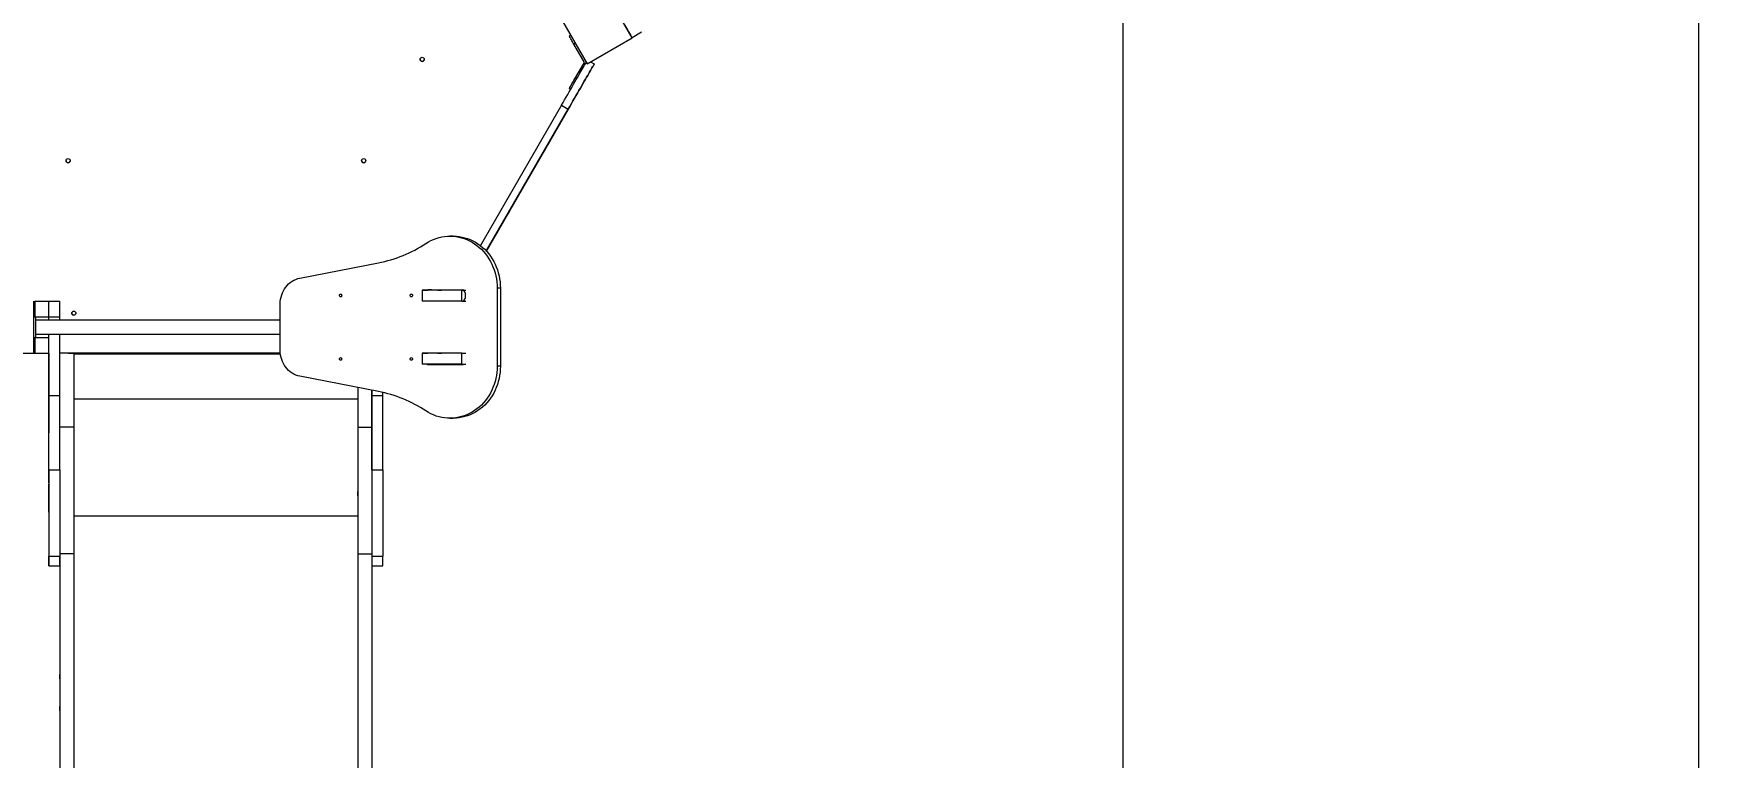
# Model space of a CAD drawing. Header units: millimetres. Extents: x -5713 to 5719, y -6024 to 5481.
# Drawn here: x 621 to 3872, y -1037 to 353 of the extents above; entities that cross this region are included whole.
import ezdxf

# ---------------------------------------------------------------- set-up
doc = ezdxf.new("R2010")
doc.units = ezdxf.units.MM
for name, color, linetype in [('DIKOM_ОБЪЕКТ', 7, 'Continuous'), ('DIKOM_РАЗМЕР_ЗОНА', 7, 'Continuous'), ('DIKOM_РАЗМЕР_ОБЪЕКТА', 7, 'Continuous')]:
    doc.layers.add(name, color=color, linetype=linetype)
doc.styles.add('style1', font='arial.ttf', dxfattribs={"width": 0.8})
doc.dimstyles.new('1-50', dxfattribs={"dimtxt": 300, "dimasz": 200, "dimexe": 100, "dimexo": 0, "dimgap": 100, "dimtad": 1, "dimdec": 0, "dimtxsty": 'style1', "dimcen": 0, "dimclrd": 7, "dimclre": 7, "dimadec": 1, "dimazin": 2, "dimtfac": 1, "dimtdec": 0, "dimtmove": 1, "dimatfit": 3, "dimfxl": 0, "dimlwd": 25, "dimlwe": 18, "dimarcsym": 0})

# ---------------------------------------------------------------- blocks, each defined once
blk = doc.blocks.new('*D16')
at = {"layer": 'Defpoints', "color": 0, "transparency": 16777216}
for p in [(2713.8, 2377.7), (-3598, -60.3), (-3598, -5183.9)]:
    blk.add_point(p, dxfattribs=at)
at = {"layer": 'DIKOM_РАЗМЕР_ОБЪЕКТА', "color": 7, "lineweight": 18, "transparency": 16777216}
for p, q in [((2713.8, 2377.7), (2713.8, -5283.9)), ((-3598, -60.3), (-3598, -5283.9))]:
    blk.add_line(p, q, dxfattribs=at)
at = {"layer": 'DIKOM_РАЗМЕР_ОБЪЕКТА', "color": 7, "lineweight": 25, "transparency": 16777216}
blk.add_line((2513.8, -5183.9), (-3398, -5183.9), dxfattribs=at)
at = {"layer": 'DIKOM_РАЗМЕР_ОБЪЕКТА', "color": 7, "transparency": 16777216}
for points in [[(-3398, -5150.5), (-3398, -5217.2), (-3598, -5183.9)], [(2513.8, -5150.5), (2513.8, -5217.2), (2713.8, -5183.9)]]:
    blk.add_solid(points, dxfattribs=at)
at = {"layer": 'DIKOM_РАЗМЕР_ОБЪЕКТА', "color": 0, "transparency": 16777216, "insert": (-444.9, -4930.6), "char_height": 300, "attachment_point": 5, "style": 'style1'}
blk.add_mtext('6300', dxfattribs=at)
blk = doc.blocks.new('*D15')
at = {"layer": 'Defpoints', "color": 0, "transparency": 16777216}
for p in [(-612.3, 3980.9), (4699.9, 3980.9), (684.2, -2271.4)]:
    blk.add_point(p, dxfattribs=at)
at = {"layer": 'DIKOM_РАЗМЕР_ОБЪЕКТА', "color": 7, "lineweight": 18, "transparency": 16777216}
for p, q in [((-612.3, 3980.9), (4799.9, 3980.9)), ((684.2, -2271.4), (4799.9, -2271.4))]:
    blk.add_line(p, q, dxfattribs=at)
at = {"layer": 'DIKOM_РАЗМЕР_ОБЪЕКТА', "color": 7, "lineweight": 25, "transparency": 16777216}
blk.add_line((4699.9, -2071.4), (4699.9, 3780.9), dxfattribs=at)
at = {"layer": 'DIKOM_РАЗМЕР_ОБЪЕКТА', "color": 7, "transparency": 16777216}
for points in [[(4666.5, 3780.9), (4733.2, 3780.9), (4699.9, 3980.9)], [(4666.5, -2071.4), (4733.2, -2071.4), (4699.9, -2271.4)]]:
    blk.add_solid(points, dxfattribs=at)
at = {"layer": 'DIKOM_РАЗМЕР_ОБЪЕКТА', "color": 0, "transparency": 16777216, "insert": (4446.7, 2209.9), "char_height": 300, "attachment_point": 5, "rotation": 90, "style": 'style1'}
blk.add_mtext('6250', dxfattribs=at)
blk = doc.blocks.new('*D14')
at = {"layer": 'Defpoints', "color": 0, "transparency": 16777216}
for p in [(3820.9, 1133.9), (-5713, -129.1), (3820.9, -5924.4)]:
    blk.add_point(p, dxfattribs=at)
at = {"layer": 'DIKOM_РАЗМЕР_ЗОНА', "color": 7, "lineweight": 18, "transparency": 16777216}
for p, q in [((3820.9, 1133.9), (3820.9, -6024.4)), ((-5713, -129.1), (-5713, -6024.4))]:
    blk.add_line(p, q, dxfattribs=at)
at = {"layer": 'DIKOM_РАЗМЕР_ЗОНА', "color": 7, "lineweight": 25, "transparency": 16777216}
blk.add_line((-5513, -5924.4), (3620.9, -5924.4), dxfattribs=at)
at = {"layer": 'DIKOM_РАЗМЕР_ЗОНА', "color": 7, "transparency": 16777216}
for points in [[(-5513, -5891.1), (-5513, -5957.7), (-5713, -5924.4)], [(3620.9, -5891.1), (3620.9, -5957.7), (3820.9, -5924.4)]]:
    blk.add_solid(points, dxfattribs=at)
at = {"layer": 'DIKOM_РАЗМЕР_ЗОНА', "color": 0, "transparency": 16777216, "insert": (-409.5, -5671.2), "char_height": 300, "attachment_point": 5, "style": 'style1'}
blk.add_mtext('9600', dxfattribs=at)
blk = doc.blocks.new('*D13')
at = {"layer": 'Defpoints', "color": 0, "transparency": 16777216}
for p in [(-612.2, 5480.9), (971.7, -4271.4), (5619.4, -4271.4)]:
    blk.add_point(p, dxfattribs=at)
at = {"layer": 'DIKOM_РАЗМЕР_ЗОНА', "color": 7, "lineweight": 18, "transparency": 16777216}
for p, q in [((-612.2, 5480.9), (5719.4, 5480.9)), ((971.7, -4271.4), (5719.4, -4271.4))]:
    blk.add_line(p, q, dxfattribs=at)
at = {"layer": 'DIKOM_РАЗМЕР_ЗОНА', "color": 7, "lineweight": 25, "transparency": 16777216}
blk.add_line((5619.4, 5280.9), (5619.4, -4071.4), dxfattribs=at)
at = {"layer": 'DIKOM_РАЗМЕР_ЗОНА', "color": 7, "transparency": 16777216}
for points in [[(5586, 5280.9), (5652.7, 5280.9), (5619.4, 5480.9)], [(5586, -4071.4), (5652.7, -4071.4), (5619.4, -4271.4)]]:
    blk.add_solid(points, dxfattribs=at)
at = {"layer": 'DIKOM_РАЗМЕР_ЗОНА', "color": 0, "transparency": 16777216, "insert": (5366.2, 2209.9), "char_height": 300, "attachment_point": 5, "rotation": 90, "style": 'style1'}
blk.add_mtext('9750', dxfattribs=at)

msp = doc.modelspace()

# ---------------------------------------------------------------- linework, layer by layer
at = {"layer": 'DIKOM_ОБЪЕКТ', "color": 7, "linetype": 'Continuous', "lineweight": 15}
for p, q in [((1770.8, 345.3), (1720.8, 431.9)), ((1634.2, 381.9), (1684.2, 295.3)), ((1649.9, 348.5), (1652.5, 350)), ((1649.9, 348.5), (1652.5, 350)), ((1661.5, 334.4), (1658.9, 332.9)), ((1679.1, 298), (1658.9, 332.9)), ((1684.2, 295.3), (1770.8, 345.3)), ((1788.9, 355.8), (1770.8, 345.3)), ((1770.8, 345.3), (1770.8, 345.3)), ((1658.9, 263.2), (1679.1, 298)), ((1690.8, 299.1), (1698, 294.9)), ((1690.8, 299.1), (1698, 294.9)), ((1698, 294.9), (1698, 294.9)), ((1658.9, 263.2), (1661.5, 261.7)), ((1652.5, 246.1), (1649.9, 247.6)), ((1635, 215.8), (1479.2, -54.2)), ((1490.5, -64.6), (1648, 208.3)), ((1648, 208.3), (1490.5, -64.6)), ((1635, 215.8), (1648, 208.3)), ((1638, 190.9), (1638, 190.9)), ((1588, 104.3), (1588, 104.3)), ((1588, 104.3), (1588, 104.3)), ((1538, 17.7), (1538, 17.7)), ((1427.1, -36), (1420.7, -36)), ((1131.9, -116.7), (1283.1, -87.3)), ((620.8, -261), (620.8, -161)), ((622.7, -161), (622.8, -161)), ((622.8, -161), (649.8, -161)), ((622.7, -161), (649.8, -161)), ((649.8, -161), (649.8, -161)), ((649.8, -161), (670.8, -161)), ((649.8, -161), (670.8, -161)), ((670.8, -161), (670.8, -161)), ((1367.4, -140), (1367.4, -161)), ((1371.2, -140), (1378.4, -140)), ((1379, -139), (1444.3, -139)), ((1385.4, -139), (1379, -139)), ((1428.1, -140), (1382.4, -140)), ((1428.1, -140), (1428.1, -139)), ((1429.6, -140.1), (1430.2, -139)), ((1443.7, -140), (1450.9, -140)), ((1443.7, -161), (1443.7, -140)), ((1443.7, -161), (1450.9, -161)), ((1449.7, -145), (1449.7, -155)), ((1511.3, -136), (1511.3, -286)), ((1517.7, -136), (1511.3, -136)), ((1517.7, -136), (1517.7, -286)), ((620.8, -191), (624.8, -191)), ((620.8, -191), (624.8, -191)), ((622.7, -191), (622.7, -191)), ((624.8, -191), (624.8, -191)), ((624.8, -191), (649.8, -191)), ((649.8, -197.5), (649.8, -191)), ((649.8, -197.5), (649.8, -191)), ((649.8, -191), (670.8, -191)), ((670.8, -197.5), (670.8, -191)), ((1094.4, -256), (1094.4, -166)), ((1094.4, -197.5), (624.8, -197.5)), ((624.8, -224.5), (1094.4, -224.5)), ((649.8, -231), (649.8, -224.5)), ((649.8, -342.1), (649.8, -224.5)), ((670.8, -342.1), (670.8, -224.5)), ((620.8, -231), (624.8, -231)), ((622.7, -231), (622.7, -231)), ((624.8, -231), (649.8, -231)), ((520.8, -261), (620.8, -261)), ((622.7, -261), (620.8, -261)), ((620.8, -261), (622.7, -261)), ((622.8, -261), (622.7, -261)), ((622.8, -261), (649.8, -261)), ((622.7, -261), (649.8, -261)), ((649.7, -261), (649.7, -413.7)), ((649.8, -261), (649.8, -261)), ((688.2, -261), (670.8, -261)), ((1094.7, -261), (670.8, -261)), ((697.8, -261), (670.8, -261)), ((687.7, -261), (688.2, -261)), ((687.7, -261), (687.7, -261)), ((687.7, -261), (697.7, -261)), ((688.2, -261), (688.2, -261)), ((688.2, -261), (688.2, -261)), ((697.7, -261), (697.8, -261)), ((1094.8, -262.5), (697.8, -262.5)), ((1367.4, -261), (1367.4, -282)), ((1371.2, -261), (1378.4, -261)), ((1385.4, -261), (1379, -261)), ((1444.3, -283), (1379, -283)), ((1385.4, -283), (1379, -283)), ((1444.3, -283), (1385.4, -283)), ((1428.1, -283), (1428.1, -282)), ((1443.7, -261), (1450.9, -261)), ((1443.7, -282), (1443.7, -261)), ((1443.7, -282), (1450.9, -282)), ((1517.7, -286), (1511.3, -286)), ((1283.1, -334.6), (1131.9, -305.2)), ((649.8, -342.1), (670.8, -342.1)), ((1243.7, -349), (697.8, -349)), ((1243.7, -327), (1243.7, -349)), ((1270.8, -342.1), (1270.8, -332.2)), ((1270.8, -342.1), (1291.8, -342.1)), ((1291.8, -342.1), (1291.8, -336.5)), ((649.8, -413.7), (649.8, -359.5)), ((649.8, -359.5), (649.8, -412.3)), ((649.8, -359.5), (649.8, -359.5)), ((1420.7, -386), (1427.1, -386)), ((649.8, -413.7), (649.8, -413.7)), ((697.8, -402.8), (670.8, -402.8)), ((1243.8, -402.8), (1270.8, -402.8)), ((649.8, -484.9), (670.8, -484.9)), ((1270.8, -484.9), (1291.8, -484.9)), ((649.8, -502.4), (649.8, -512.5)), ((649.8, -510.2), (649.8, -510.2)), ((649.8, -550.5), (649.8, -550.5)), ((1243.7, -574), (697.8, -574)), ((1243.7, -574), (1243.7, -1142.4)), ((670.8, -648.3), (670.7, -1329.8)), ((697.8, -646.8), (670.8, -646.8)), ((697.8, -646.8), (697.7, -1329.8)), ((1243.8, -646.8), (1243.7, -1329.8)), ((1243.8, -646.8), (1270.8, -646.8)), ((1270.8, -646.8), (1270.7, -1329.8)), ((649.8, -651), (670.8, -651)), ((649.8, -669.9), (670.8, -669.9)), ((670.7, -669.9), (670.7, -1103.6)), ((1270.8, -651), (1291.8, -651)), ((1270.8, -669.9), (1291.8, -669.9))]:
    msp.add_line(p, q, dxfattribs=at)
at = {"layer": 'DIKOM_ОБЪЕКТ', "color": 7, "linetype": 'Continuous', "lineweight": 15, "flags": 128}
for points in [[(1745.8, 388.6), (1747.9, 384.8), (1750.1, 381), (1752.2, 377.3), (1754.3, 373.7), (1756.3, 370.3), (1758.3, 366.9), (1760.1, 363.7), (1761.8, 360.7), (1763.4, 357.9), (1764.9, 355.4), (1766.2, 353.1), (1767.4, 351.1), (1768.4, 349.3), (1769.2, 347.9), (1769.9, 346.7), (1770.4, 345.9), (1770.7, 345.4), (1770.8, 345.3)], [(1658.9, 332.9), (1657.7, 335.1), (1656.4, 337.3), (1655.2, 339.4), (1654.1, 341.3), (1653.1, 343.1), (1652.1, 344.7), (1651.4, 346), (1650.8, 347.1), (1650.3, 347.9), (1650, 348.3), (1649.9, 348.5)], [(1635, 215.8), (1638.1, 221), (1641.1, 226.2), (1644.1, 231.4), (1647, 236.5), (1649.9, 241.5), (1652.8, 246.5), (1655.6, 251.3), (1658.3, 256), (1660.9, 260.6), (1663.5, 265), (1665.9, 269.2), (1668.2, 273.2), (1670.4, 277), (1672.5, 280.6), (1674.4, 283.9), (1676.2, 287), (1677.8, 289.9), (1679.3, 292.4), (1680.6, 294.7), (1681.8, 296.7), (1682.5, 298)], [(1648, 208.3), (1651.1, 213.5), (1654.1, 218.7), (1657.1, 223.9), (1660, 229), (1662.9, 234), (1665.8, 239), (1668.6, 243.8), (1671.3, 248.5), (1673.9, 253.1), (1676.4, 257.5), (1678.9, 261.7), (1681.2, 265.7), (1683.4, 269.5), (1685.5, 273.1), (1687.4, 276.4), (1689.2, 279.5), (1690.8, 282.4), (1692.3, 284.9), (1693.6, 287.2), (1694.8, 289.2), (1695.8, 290.9), (1696.6, 292.3), (1697.2, 293.4), (1697.7, 294.2), (1697.9, 294.7), (1698, 294.9)], [(1698, 294.9), (1697.9, 294.7), (1697.7, 294.2), (1697.2, 293.4), (1696.6, 292.3), (1695.8, 290.9), (1694.8, 289.2), (1693.6, 287.2), (1692.3, 284.9), (1690.8, 282.4), (1689.2, 279.5), (1687.4, 276.4), (1685.5, 273.1), (1683.4, 269.5), (1681.2, 265.7), (1678.9, 261.7), (1676.4, 257.5), (1673.9, 253.1), (1671.3, 248.5), (1668.6, 243.8), (1665.8, 239), (1662.9, 234), (1660, 229), (1657.1, 223.9), (1654.1, 218.7), (1651.1, 213.5), (1648, 208.3)], [(1649.9, 247.6), (1650, 247.7), (1650.3, 248.2), (1650.8, 249), (1651.4, 250), (1652.1, 251.4), (1653.1, 252.9), (1654.1, 254.7), (1655.2, 256.7), (1656.4, 258.8), (1657.7, 260.9), (1658.9, 263.2)], [(1673.5, 252.4), (1673.6, 252.6), (1673.9, 253), (1674.3, 253.7), (1674.8, 254.6), (1675.4, 255.6), (1676, 256.7), (1676.5, 257.6), (1677, 258.4), (1677.3, 259), (1677.5, 259.3), (1677.5, 259.3), (1677.3, 259), (1677, 258.4), (1676.5, 257.6), (1676, 256.7), (1675.4, 255.6), (1674.8, 254.6), (1674.3, 253.7), (1673.9, 253), (1673.6, 252.6), (1673.5, 252.4)], [(1673.5, 252.4), (1673.6, 252.6), (1673.9, 253), (1674.3, 253.7), (1674.8, 254.6), (1675.4, 255.6), (1676, 256.7), (1676.5, 257.6), (1677, 258.4), (1677.3, 259), (1677.5, 259.3), (1677.5, 259.3), (1677.3, 259), (1677, 258.4), (1676.5, 257.6), (1676, 256.7), (1675.4, 255.6), (1674.8, 254.6), (1674.3, 253.7), (1673.9, 253), (1673.6, 252.6), (1673.5, 252.4)], [(1638, 190.9), (1637.9, 190.8), (1637.7, 190.3), (1637.2, 189.5), (1636.6, 188.5), (1635.8, 187.1), (1634.9, 185.4), (1633.8, 183.5), (1632.5, 181.3), (1631.1, 178.9), (1629.6, 176.2), (1627.9, 173.4), (1626.1, 170.3), (1624.3, 167.1), (1622.4, 163.8), (1620.4, 160.3), (1618.3, 156.8), (1616.2, 153.1), (1614.1, 149.5), (1612, 145.8), (1609.9, 142.1), (1607.8, 138.5), (1605.7, 135), (1603.7, 131.5), (1601.8, 128.1), (1599.9, 124.9), (1598.2, 121.9), (1596.5, 119), (1595, 116.4), (1593.6, 113.9), (1592.3, 111.8), (1591.2, 109.8), (1590.3, 108.2), (1589.5, 106.8), (1588.8, 105.7), (1588.4, 105), (1588.1, 104.5), (1588, 104.3)], [(1588, 104.3), (1588.1, 104.5), (1588.4, 105), (1588.8, 105.7), (1589.5, 106.8), (1590.3, 108.2), (1591.2, 109.8), (1592.3, 111.8), (1593.6, 113.9), (1595, 116.4), (1596.5, 119), (1598.2, 121.9), (1599.9, 124.9), (1601.8, 128.1), (1603.7, 131.5), (1605.7, 135), (1607.8, 138.5), (1609.9, 142.1), (1612, 145.8), (1614.1, 149.5), (1616.2, 153.1), (1618.3, 156.8), (1620.4, 160.3), (1622.4, 163.8), (1624.3, 167.1), (1626.1, 170.3), (1627.9, 173.4), (1629.6, 176.2), (1631.1, 178.9), (1632.5, 181.3), (1633.8, 183.5), (1634.9, 185.4), (1635.8, 187.1), (1636.6, 188.5), (1637.2, 189.5), (1637.7, 190.3), (1637.9, 190.8), (1638, 190.9)], [(1538, 17.7), (1537.9, 17.6), (1537.7, 17.1), (1537.2, 16.3), (1536.6, 15.3), (1535.8, 13.9), (1534.9, 12.2), (1533.8, 10.3), (1532.5, 8.1), (1531.1, 5.7), (1529.6, 3), (1527.9, 0.2), (1526.1, -2.9), (1524.3, -6.1), (1522.4, -9.4), (1520.4, -12.9), (1518.3, -16.4), (1516.2, -20.1), (1514.1, -23.7), (1512, -27.4), (1509.9, -31.1), (1507.8, -34.7), (1505.7, -38.2), (1503.7, -41.7), (1501.8, -45.1), (1499.9, -48.3), (1498.2, -51.3), (1496.5, -54.2), (1495, -56.8), (1493.6, -59.3), (1492.3, -61.4), (1491.2, -63.4), (1490.5, -64.6)], [(1490.5, -64.6), (1491.2, -63.4), (1492.3, -61.4), (1493.6, -59.3), (1495, -56.8), (1496.5, -54.2), (1498.2, -51.3), (1499.9, -48.3), (1501.8, -45.1), (1503.7, -41.7), (1505.7, -38.2), (1507.8, -34.7), (1509.9, -31.1), (1512, -27.4), (1514.1, -23.7), (1516.2, -20.1), (1518.3, -16.4), (1520.4, -12.9), (1522.4, -9.4), (1524.3, -6.1), (1526.1, -2.9), (1527.9, 0.2), (1529.6, 3), (1531.1, 5.7), (1532.5, 8.1), (1533.8, 10.3), (1534.9, 12.2), (1535.8, 13.9), (1536.6, 15.3), (1537.2, 16.3), (1537.7, 17.1), (1537.9, 17.6), (1538, 17.7)], [(1374.5, -49.9), (1379.3, -47), (1384.2, -44.4), (1389.2, -42.2), (1394.4, -40.3), (1399.7, -38.7), (1405, -37.5), (1410.4, -36.6), (1415.8, -36.1), (1421.3, -36), (1426.7, -36.2), (1432.2, -36.8), (1437.6, -37.7), (1442.9, -39), (1448.1, -40.6), (1453.3, -42.6), (1458.3, -45), (1463.2, -47.6), (1467.9, -50.6), (1472.5, -53.9), (1476.9, -57.5), (1481, -61.3), (1485, -65.5), (1488.7, -69.9), (1492.2, -74.5), (1495.4, -79.4), (1498.4, -84.4), (1501, -89.7), (1503.4, -95.1), (1505.5, -100.6), (1507.3, -106.3), (1508.7, -112.1), (1509.9, -118), (1510.7, -124), (1511.2, -130), (1511.3, -136)], [(1427.1, -36), (1427.6, -36), (1433.1, -36.2), (1438.5, -36.8), (1443.9, -37.7), (1449.2, -39), (1454.5, -40.6), (1459.6, -42.6), (1464.6, -45), (1469.5, -47.6), (1474.3, -50.6), (1478.8, -53.9), (1483.2, -57.5), (1487.4, -61.3), (1491.3, -65.5), (1495.1, -69.9), (1498.5, -74.5), (1501.8, -79.4), (1504.7, -84.4), (1507.4, -89.7), (1509.8, -95.1), (1511.8, -100.6), (1513.6, -106.3), (1515.1, -112.1), (1516.2, -118), (1517, -124), (1517.5, -130), (1517.7, -136)], [(1094.4, -166), (1094.6, -161.6), (1095.1, -157.3), (1096, -153), (1097.2, -148.9), (1098.7, -144.8), (1100.5, -141), (1102.6, -137.3), (1105, -133.8), (1107.7, -130.6), (1110.6, -127.7), (1113.8, -125), (1117.1, -122.7), (1120.6, -120.7), (1124.2, -119), (1128, -117.7), (1131.9, -116.7)], [(622.7, -161), (622.7, -161.2), (622.7, -161.8), (622.7, -162.8), (622.7, -164.1), (622.7, -165.7), (622.7, -167.7), (622.7, -169.9), (622.7, -172.4), (622.7, -175.1), (622.7, -178.1), (622.7, -181.1), (622.7, -184.3), (622.7, -187.6), (622.7, -191)], [(622.8, -191), (622.8, -187.6), (622.8, -184.3), (622.8, -181.1), (622.8, -177.9), (622.8, -175), (622.8, -172.3), (622.8, -169.8), (622.8, -167.5), (622.8, -165.6), (622.8, -163.9), (622.8, -162.6), (622.8, -161.7), (622.8, -161.2), (622.8, -161)], [(649.8, -191), (649.8, -187.6), (649.8, -184.3), (649.8, -181.1), (649.8, -177.9), (649.8, -175), (649.8, -172.3), (649.8, -169.8), (649.8, -167.5), (649.8, -165.6), (649.8, -163.9), (649.8, -162.6), (649.8, -161.7), (649.8, -161.2), (649.8, -161)], [(649.8, -191), (649.8, -187.6), (649.8, -184.3), (649.8, -181.1), (649.8, -177.9), (649.8, -175), (649.8, -172.3), (649.8, -169.8), (649.8, -167.5), (649.8, -165.6), (649.8, -163.9), (649.8, -162.6), (649.8, -161.7), (649.8, -161.2), (649.8, -161)], [(670.8, -191), (670.8, -187.6), (670.8, -184.3), (670.8, -181.1), (670.8, -177.9), (670.8, -175), (670.8, -172.3), (670.8, -169.8), (670.8, -167.5), (670.8, -165.6), (670.8, -163.9), (670.8, -162.6), (670.8, -161.7), (670.8, -161.2), (670.8, -161)], [(1212.7, -150), (1212.5, -150.9), (1212, -151.7), (1211.3, -152.3), (1210.4, -152.5), (1209.6, -152.3), (1208.8, -151.7), (1208.3, -150.9), (1208.2, -150), (1208.3, -149), (1208.8, -148.2), (1209.6, -147.7), (1210.4, -147.5), (1211.3, -147.7), (1212, -148.2), (1212.5, -149), (1212.7, -150)], [(1348.7, -150), (1348.5, -150.9), (1348, -151.7), (1347.3, -152.3), (1346.4, -152.5), (1345.5, -152.3), (1344.8, -151.7), (1344.3, -150.9), (1344.1, -150), (1344.3, -149), (1344.8, -148.2), (1345.5, -147.7), (1346.4, -147.5), (1347.3, -147.7), (1348, -148.2), (1348.5, -149), (1348.7, -150)], [(1443.7, -161), (1441.9, -161), (1439.8, -161), (1437.5, -161), (1434.8, -161), (1431.9, -161), (1428.8, -161), (1425.5, -161), (1422, -161), (1418.4, -161), (1414.7, -161), (1410.9, -161), (1407.1, -161), (1403.3, -161), (1399.6, -161), (1395.9, -161), (1392.3, -161), (1388.8, -161), (1385.5, -161), (1382.5, -161), (1379.6, -161), (1377, -161), (1374.7, -161), (1372.6, -161), (1370.9, -161), (1369.5, -161), (1368.5, -161), (1367.8, -161), (1367.5, -161), (1367.4, -161)], [(1443.7, -140), (1441.9, -140), (1439.8, -140), (1437.5, -140), (1434.8, -140), (1431.9, -140), (1428.8, -140), (1425.5, -140), (1422, -140), (1418.4, -140), (1414.7, -140), (1410.9, -140), (1407.1, -140), (1403.3, -140), (1399.6, -140), (1395.9, -140), (1392.3, -140), (1388.8, -140), (1385.5, -140), (1382.5, -140), (1379.6, -140), (1377, -140), (1374.7, -140), (1372.6, -140), (1370.9, -140), (1369.5, -140), (1368.5, -140), (1367.8, -140), (1367.5, -140), (1367.5, -140), (1367.9, -140), (1368.6, -140), (1369.7, -140), (1371.2, -140)], [(1404.6, -140), (1404.4, -140), (1403.9, -140), (1403, -140), (1402, -140), (1400.8, -140), (1399.7, -140), (1398.7, -140), (1398, -140), (1397.6, -140), (1397.6, -140), (1398, -140), (1398.7, -140), (1399.7, -140), (1400.8, -140), (1402, -140), (1403, -140), (1403.9, -140), (1404.4, -140), (1404.6, -140)], [(1447.3, -140), (1447, -140), (1443.3, -140), (1440, -140), (1437, -140), (1434.4, -140), (1432.1, -140), (1430.1, -140), (1428.5, -140), (1428.1, -140)], [(624.8, -231), (624.8, -230.8), (624.8, -230.2), (624.8, -229.3), (624.8, -228.1), (624.8, -226.5), (624.8, -224.6), (624.8, -222.5), (624.8, -220.2), (624.8, -217.7), (624.8, -215), (624.8, -212.3), (624.8, -209.6), (624.8, -206.9), (624.8, -204.3), (624.8, -201.8), (624.8, -199.4), (624.8, -197.3), (624.8, -195.4), (624.8, -193.9), (624.8, -192.6), (624.8, -191.7), (624.8, -191.2), (624.8, -191)], [(622.7, -231), (622.7, -234.3), (622.7, -237.6), (622.7, -240.9), (622.7, -244), (622.7, -246.9), (622.7, -249.7), (622.7, -252.2), (622.7, -254.4), (622.7, -256.4), (622.7, -258), (622.7, -259.3), (622.7, -260.2), (622.7, -260.8), (622.7, -261)], [(622.8, -261), (622.8, -260.8), (622.8, -260.2), (622.8, -259.3), (622.8, -258), (622.8, -256.4), (622.8, -254.4), (622.8, -252.2), (622.8, -249.7), (622.8, -246.9), (622.8, -244), (622.8, -240.9), (622.8, -237.6), (622.8, -234.3), (622.8, -231)], [(649.8, -261), (649.8, -260.8), (649.8, -260.2), (649.8, -259.3), (649.8, -258), (649.8, -256.4), (649.8, -254.4), (649.8, -252.2), (649.8, -249.7), (649.8, -246.9), (649.8, -244), (649.8, -240.9), (649.8, -237.6), (649.8, -234.3), (649.8, -231)], [(1131.9, -305.2), (1128, -304.3), (1124.2, -302.9), (1120.6, -301.3), (1117.1, -299.3), (1113.8, -296.9), (1110.6, -294.3), (1107.7, -291.3), (1105, -288.1), (1102.6, -284.6), (1100.5, -281), (1098.7, -277.1), (1097.2, -273.1), (1096, -268.9), (1095.1, -264.6), (1094.6, -260.3), (1094.4, -256)], [(697.8, -261), (697.8, -261.1), (697.8, -261.7), (697.8, -262.6), (697.8, -263.8), (697.8, -265.4), (697.8, -267.4), (697.8, -269.7), (697.8, -272.3), (697.8, -275.3), (697.8, -278.6), (697.8, -282.2), (697.8, -286.1), (697.8, -290.3), (697.8, -294.8), (697.8, -299.6), (697.8, -304.6), (697.8, -309.9), (697.8, -315.5), (697.8, -321.2), (697.8, -327.2), (697.8, -333.4), (697.8, -339.8), (697.8, -346.3), (697.8, -353), (697.8, -359.9), (697.8, -366.8), (697.8, -373.9), (697.8, -381), (697.8, -388.2), (697.8, -395.5), (697.8, -402.8)], [(1212.7, -272), (1212.5, -272.9), (1212, -273.7), (1211.3, -274.3), (1210.4, -274.5), (1209.6, -274.3), (1208.8, -273.7), (1208.3, -272.9), (1208.2, -272), (1208.3, -271), (1208.8, -270.2), (1209.6, -269.7), (1210.4, -269.5), (1211.3, -269.7), (1212, -270.2), (1212.5, -271), (1212.7, -272)], [(1348.7, -272), (1348.5, -272.9), (1348, -273.7), (1347.3, -274.3), (1346.4, -274.5), (1345.5, -274.3), (1344.8, -273.7), (1344.3, -272.9), (1344.1, -272), (1344.3, -271), (1344.8, -270.2), (1345.5, -269.7), (1346.4, -269.5), (1347.3, -269.7), (1348, -270.2), (1348.5, -271), (1348.7, -272)], [(1443.7, -282), (1441.9, -282), (1439.8, -282), (1437.5, -282), (1434.8, -282), (1431.9, -282), (1428.8, -282), (1425.5, -282), (1422, -282), (1418.4, -282), (1414.7, -282), (1410.9, -282), (1407.1, -282), (1403.3, -282), (1399.6, -282), (1395.9, -282), (1392.3, -282), (1388.8, -282), (1385.5, -282), (1382.5, -282), (1379.6, -282), (1377, -282), (1374.7, -282), (1372.6, -282), (1370.9, -282), (1369.5, -282), (1368.5, -282), (1367.8, -282), (1367.5, -282), (1367.4, -282)], [(1443.7, -261), (1441.9, -261), (1439.8, -261), (1437.5, -261), (1434.8, -261), (1431.9, -261), (1428.8, -261), (1425.5, -261), (1422, -261), (1418.4, -261), (1414.7, -261), (1410.9, -261), (1407.1, -261), (1403.3, -261), (1399.6, -261), (1395.9, -261), (1392.3, -261), (1388.8, -261), (1385.5, -261), (1382.5, -261), (1379.6, -261), (1377, -261), (1374.7, -261), (1372.6, -261), (1370.9, -261), (1369.5, -261), (1368.5, -261), (1367.8, -261), (1367.5, -261), (1367.5, -261), (1367.9, -261), (1368.6, -261), (1369.7, -261), (1371.2, -261)], [(1511.3, -286), (1511.2, -292), (1510.7, -298), (1509.9, -303.9), (1508.7, -309.8), (1507.3, -315.6), (1505.5, -321.3), (1503.4, -326.8), (1501, -332.3), (1498.4, -337.5), (1495.4, -342.6), (1492.2, -347.4), (1488.7, -352.1), (1485, -356.4), (1481, -360.6), (1476.9, -364.5), (1472.5, -368), (1467.9, -371.3), (1463.2, -374.3), (1458.3, -377), (1453.3, -379.3), (1448.1, -381.3), (1442.9, -382.9), (1437.6, -384.2), (1432.2, -385.2), (1426.7, -385.7), (1421.3, -386), (1415.8, -385.8), (1410.4, -385.3), (1405, -384.5), (1399.7, -383.2), (1394.4, -381.7), (1389.2, -379.7), (1384.2, -377.5), (1379.3, -374.9), (1374.5, -372)], [(1404.6, -261), (1404.4, -261), (1403.9, -261), (1403, -261), (1402, -261), (1400.8, -261), (1399.7, -261), (1398.7, -261), (1398, -261), (1397.6, -261), (1397.6, -261), (1398, -261), (1398.7, -261), (1399.7, -261), (1400.8, -261), (1402, -261), (1403, -261), (1403.9, -261), (1404.4, -261), (1404.6, -261)], [(1517.7, -286), (1517.5, -292), (1517, -298), (1516.2, -303.9), (1515.1, -309.8), (1513.6, -315.6), (1511.8, -321.3), (1509.8, -326.8), (1507.4, -332.3), (1504.7, -337.5), (1501.8, -342.6), (1498.5, -347.4), (1495.1, -352.1), (1491.3, -356.4), (1487.4, -360.6), (1483.2, -364.5), (1478.8, -368), (1474.3, -371.3), (1469.5, -374.3), (1464.6, -377), (1459.6, -379.3), (1454.5, -381.3), (1449.2, -382.9), (1443.9, -384.2), (1438.5, -385.2), (1433.1, -385.7), (1427.6, -386), (1427.1, -386)], [(649.8, -315), (649.8, -314.8), (649.8, -314.3), (649.8, -313.5), (649.8, -312.4), (649.8, -311.3), (649.8, -310.1), (649.8, -309), (649.8, -308), (649.8, -307.4), (649.8, -307), (649.8, -307), (649.8, -307.4), (649.8, -308), (649.8, -309), (649.8, -310.1), (649.8, -311.3), (649.8, -312.4), (649.8, -313.5), (649.8, -314.3), (649.8, -314.8), (649.8, -315)], [(649.8, -359.5), (649.8, -355.8), (649.8, -352.1), (649.8, -348.4), (649.8, -344.9), (649.8, -341.5), (649.8, -338.3), (649.8, -335.2), (649.8, -332.4), (649.8, -329.8), (649.8, -327.5), (649.8, -325.5), (649.8, -323.8), (649.8, -322.4), (649.8, -321.4), (649.8, -320.6), (649.8, -320.3), (649.8, -320.3), (649.8, -320.6), (649.8, -321.4), (649.8, -322.4), (649.8, -323.8), (649.8, -325.5), (649.8, -327.5), (649.8, -329.8), (649.8, -332.4), (649.8, -335.2), (649.8, -338.3), (649.8, -341.5), (649.8, -344.9), (649.8, -348.4), (649.8, -352.1), (649.8, -355.8), (649.8, -359.5)], [(649.8, -484.9), (649.8, -482.5), (649.8, -479.7), (649.8, -476.7), (649.8, -473.3), (649.8, -469.7), (649.8, -465.7), (649.8, -461.4), (649.8, -456.9), (649.8, -452.1), (649.8, -447), (649.8, -441.7), (649.8, -436.2), (649.8, -430.4), (649.8, -424.4), (649.8, -418.3), (649.8, -411.9), (649.8, -405.4), (649.8, -398.8), (649.8, -392), (649.8, -385.1), (649.8, -378.1), (649.8, -371), (649.8, -363.8), (649.8, -356.6), (649.8, -349.4), (649.8, -342.1)], [(670.8, -484.9), (670.8, -482.5), (670.8, -479.7), (670.8, -476.7), (670.8, -473.3), (670.8, -469.7), (670.8, -465.7), (670.8, -461.4), (670.8, -456.9), (670.8, -452.1), (670.8, -447), (670.8, -441.7), (670.8, -436.2), (670.8, -430.4), (670.8, -424.4), (670.8, -418.3), (670.8, -411.9), (670.8, -405.4), (670.8, -398.8), (670.8, -392), (670.8, -385.1), (670.8, -378.1), (670.8, -371), (670.8, -363.8), (670.8, -356.6), (670.8, -349.4), (670.8, -342.1)], [(1243.7, -349), (1243.7, -360.1), (1243.7, -371.2), (1243.7, -382.3), (1243.7, -393.3), (1243.7, -404.3), (1243.7, -415.2), (1243.7, -426.1), (1243.7, -436.9), (1243.7, -447.6), (1243.7, -458.2), (1243.7, -468.7), (1243.7, -479.1), (1243.7, -489.3), (1243.7, -499.4), (1243.7, -509.4), (1243.7, -519.2), (1243.7, -528.8), (1243.7, -538.2), (1243.7, -547.5), (1243.7, -556.5), (1243.7, -565.4), (1243.7, -574)], [(1243.8, -327), (1243.8, -327.2), (1243.8, -333.4), (1243.8, -339.8), (1243.8, -346.3), (1243.8, -353), (1243.8, -359.9), (1243.8, -366.8), (1243.8, -373.9), (1243.8, -381), (1243.8, -388.2), (1243.8, -395.5), (1243.8, -402.8)], [(1270.8, -332.2), (1270.8, -333.4), (1270.8, -339.8), (1270.8, -346.3), (1270.8, -353), (1270.8, -359.9), (1270.8, -366.8), (1270.8, -373.9), (1270.8, -381), (1270.8, -388.2), (1270.8, -395.5), (1270.8, -402.8)], [(1270.8, -484.9), (1270.8, -482.5), (1270.8, -479.7), (1270.8, -476.7), (1270.8, -473.3), (1270.8, -469.7), (1270.8, -465.7), (1270.8, -461.4), (1270.8, -456.9), (1270.8, -452.1), (1270.8, -447), (1270.8, -441.7), (1270.8, -436.2), (1270.8, -430.4), (1270.8, -424.4), (1270.8, -418.3), (1270.8, -411.9), (1270.8, -405.4), (1270.8, -398.8), (1270.8, -392), (1270.8, -385.1), (1270.8, -378.1), (1270.8, -371), (1270.8, -363.8), (1270.8, -356.6), (1270.8, -349.4), (1270.8, -342.1)], [(1291.8, -484.9), (1291.8, -482.5), (1291.8, -479.7), (1291.8, -476.7), (1291.8, -473.3), (1291.8, -469.7), (1291.8, -465.7), (1291.8, -461.4), (1291.8, -456.9), (1291.8, -452.1), (1291.8, -447), (1291.8, -441.7), (1291.8, -436.2), (1291.8, -430.4), (1291.8, -424.4), (1291.8, -418.3), (1291.8, -411.9), (1291.8, -405.4), (1291.8, -398.8), (1291.8, -392), (1291.8, -385.1), (1291.8, -378.1), (1291.8, -371), (1291.8, -363.8), (1291.8, -356.6), (1291.8, -349.4), (1291.8, -342.1)], [(649.7, -499.7), (649.7, -493.3), (649.7, -486.8), (649.7, -480), (649.7, -473.1), (649.7, -466), (649.7, -458.8), (649.7, -451.5), (649.7, -444), (649.7, -436.5), (649.7, -429), (649.7, -421.4), (649.7, -413.7)], [(649.8, -502.4), (649.8, -492.6), (649.8, -482.8), (649.8, -472.9), (649.8, -462.9), (649.8, -452.9), (649.8, -442.8), (649.8, -432.6), (649.8, -422.5), (649.8, -412.3)], [(649.8, -510.2), (649.8, -502.1), (649.8, -493.7), (649.8, -485.2), (649.8, -476.6), (649.8, -467.8), (649.8, -459), (649.8, -450), (649.8, -441), (649.8, -432), (649.8, -422.9), (649.8, -413.7)], [(697.8, -402.8), (697.8, -414.3), (697.8, -425.7), (697.8, -437.2), (697.8, -448.6), (697.8, -460), (697.8, -471.4), (697.8, -482.7), (697.8, -493.9), (697.8, -505.1), (697.8, -516.1), (697.8, -527.1), (697.8, -538), (697.8, -548.7), (697.8, -559.3), (697.8, -569.8), (697.8, -580), (697.8, -590.2), (697.8, -600.1), (697.8, -609.9), (697.8, -619.4), (697.8, -628.8), (697.8, -637.9), (697.8, -646.8)], [(1243.8, -402.8), (1243.8, -414.3), (1243.8, -425.7), (1243.8, -437.2), (1243.8, -448.6), (1243.8, -460), (1243.8, -471.4), (1243.8, -482.7), (1243.8, -493.9), (1243.8, -505.1), (1243.8, -516.1), (1243.8, -527.1), (1243.8, -538), (1243.8, -548.7), (1243.8, -559.3), (1243.8, -569.8), (1243.8, -580), (1243.8, -590.2), (1243.8, -600.1), (1243.8, -609.9), (1243.8, -619.4), (1243.8, -628.8), (1243.8, -637.9), (1243.8, -646.8)], [(1270.8, -402.8), (1270.8, -414.3), (1270.8, -425.7), (1270.8, -437.2), (1270.8, -448.6), (1270.8, -460), (1270.8, -471.4), (1270.8, -482.7), (1270.8, -493.9), (1270.8, -505.1), (1270.8, -516.1), (1270.8, -527.1), (1270.8, -538), (1270.8, -548.7), (1270.8, -559.3), (1270.8, -569.8), (1270.8, -580), (1270.8, -590.2), (1270.8, -600.1), (1270.8, -609.9), (1270.8, -619.4), (1270.8, -628.8), (1270.8, -637.9), (1270.8, -646.8)], [(649.8, -484.9), (649.8, -495.6), (649.8, -506.7), (649.8, -518.1), (649.8, -529.9), (649.8, -542), (649.8, -554.5), (649.8, -567.3), (649.8, -580.4), (649.8, -593.8), (649.8, -607.6), (649.8, -621.8), (649.8, -636.2), (649.8, -651)], [(670.8, -484.9), (670.8, -495.6), (670.8, -506.7), (670.8, -518.1), (670.8, -529.9), (670.8, -542), (670.8, -554.5), (670.8, -567.3), (670.8, -580.4), (670.8, -593.8), (670.8, -607.6), (670.8, -621.8), (670.8, -636.2), (670.8, -651)], [(1270.8, -484.9), (1270.8, -495.6), (1270.8, -506.7), (1270.8, -518.1), (1270.8, -529.9), (1270.8, -542), (1270.8, -554.5), (1270.8, -567.3), (1270.8, -580.4), (1270.8, -593.8), (1270.8, -607.6), (1270.8, -621.8), (1270.8, -636.2), (1270.8, -648.3)], [(1291.8, -484.9), (1291.8, -495.6), (1291.8, -506.7), (1291.8, -518.1), (1291.8, -529.9), (1291.8, -542), (1291.8, -554.5), (1291.8, -567.3), (1291.8, -580.4), (1291.8, -593.8), (1291.8, -607.6), (1291.8, -621.8), (1291.8, -636.2), (1291.8, -651)], [(649.7, -499.7), (649.7, -504.4), (649.7, -509.4), (649.7, -514.6), (649.7, -519.9), (649.7, -525.4), (649.7, -531.1), (649.7, -536.9), (649.7, -542.8), (649.7, -548.7), (649.7, -554.8), (649.7, -560.8), (649.7, -566.9), (649.7, -573), (649.7, -579.1), (649.7, -585.1), (649.7, -591), (649.7, -596.9), (649.7, -602.7), (649.7, -608.3), (649.7, -613.8), (649.7, -619.1), (649.7, -624.3), (649.7, -629.2), (649.7, -634), (649.7, -638.5), (649.7, -642.7), (649.7, -646.7), (649.7, -650.4), (649.7, -653.8), (649.7, -656.9), (649.7, -659.7), (649.7, -662.2), (649.8, -664.3), (649.8, -666.1), (649.8, -667.6), (649.8, -668.7), (649.8, -669.4), (649.8, -669.8), (649.8, -669.8), (649.8, -669.5), (649.8, -668.8), (649.8, -667.8), (649.8, -666.4), (649.8, -664.7), (649.8, -662.6), (649.8, -660.2), (649.8, -657.4), (649.8, -654.4), (649.8, -651)], [(649.8, -510.2), (649.8, -513.7), (649.8, -517.4), (649.8, -521.1), (649.8, -524.9), (649.8, -528.7), (649.8, -532.5), (649.8, -536.3), (649.8, -540.1), (649.8, -543.7), (649.8, -547.2), (649.8, -550.5)], [(649.8, -545.1), (649.8, -541.1), (649.8, -537.1), (649.8, -533.1), (649.8, -529), (649.8, -524.9), (649.8, -520.8), (649.8, -516.7), (649.8, -512.5)], [(649.8, -535), (649.8, -534.8), (649.8, -534.3), (649.8, -533.5), (649.8, -532.4), (649.8, -531.3), (649.8, -530.1), (649.8, -529), (649.8, -528), (649.8, -527.4), (649.8, -527), (649.8, -527), (649.8, -527.4), (649.8, -528), (649.8, -529), (649.8, -530.1), (649.8, -531.3), (649.8, -532.4), (649.8, -533.5), (649.8, -534.3), (649.8, -534.8), (649.8, -535)], [(649.8, -550.5), (649.8, -553.5), (649.8, -556.2), (649.8, -558.7), (649.8, -560.9), (649.8, -562.8), (649.8, -564.3), (649.8, -565.5), (649.8, -566.3), (649.8, -566.7), (649.8, -566.8), (649.8, -566.5), (649.8, -565.8), (649.8, -564.8), (649.8, -563.4), (649.8, -561.6), (649.8, -559.6), (649.8, -557.2), (649.8, -554.5), (649.8, -551.6), (649.8, -548.5), (649.8, -545.1)], [(1243.8, -527), (1243.8, -527.1), (1243.8, -527.7), (1243.8, -528.5), (1243.8, -529.5), (1243.8, -530.7), (1243.8, -531.9), (1243.8, -533), (1243.8, -533.9), (1243.8, -534.6), (1243.8, -534.9), (1243.8, -534.9), (1243.8, -534.6), (1243.8, -533.9), (1243.8, -533), (1243.8, -531.9), (1243.8, -530.7), (1243.8, -529.5), (1243.8, -528.5), (1243.8, -527.7), (1243.8, -527.1), (1243.8, -527)], [(670.8, -669.9), (670.8, -669.8), (670.8, -669.5), (670.8, -668.8), (670.8, -667.8), (670.8, -666.4), (670.8, -664.7), (670.8, -662.6), (670.8, -660.2), (670.8, -657.4), (670.8, -654.4), (670.8, -651)], [(1291.8, -669.9), (1291.8, -669.8), (1291.8, -669.5), (1291.8, -668.8), (1291.8, -667.8), (1291.8, -666.4), (1291.8, -664.7), (1291.8, -662.6), (1291.8, -660.2), (1291.8, -657.4), (1291.8, -654.4), (1291.8, -651)], [(670.7, -886.6), (670.7, -886.4), (670.7, -885.9), (670.7, -885.1), (670.7, -884.1), (670.7, -882.9), (670.7, -881.7), (670.7, -880.6), (670.7, -879.7), (670.7, -879), (670.7, -878.7), (670.7, -878.7), (670.7, -879), (670.7, -879.7), (670.7, -880.6), (670.7, -881.7), (670.7, -882.9), (670.7, -884.1), (670.7, -885.1), (670.7, -885.9), (670.7, -886.4), (670.7, -886.6)], [(670.7, -947.9), (670.7, -947.7), (670.7, -947.2), (670.7, -946.4), (670.7, -945.4), (670.7, -944.2), (670.7, -943), (670.7, -941.9), (670.7, -941), (670.7, -940.3), (670.7, -939.9), (670.7, -939.9), (670.7, -940.3), (670.7, -941), (670.7, -941.9), (670.7, -943), (670.7, -944.2), (670.7, -945.4), (670.7, -946.4), (670.7, -947.2), (670.7, -947.7), (670.7, -947.9)]]:
    msp.add_lwpolyline(points, dxfattribs=at)
at = {"layer": 'DIKOM_ОБЪЕКТ', "color": 7, "linetype": 'Continuous', "lineweight": 15}
for centre in [(1367.3, 304), (686.7, 109), (1254.7, 109), (697.7, -184)]:
    msp.add_circle(centre, 4, dxfattribs=at)
for centre, radius, start, end in [((1367.3, 304), 4, 174.6099, 301.1812), ((1367.3, 304), 4, 301.1812, 354.6099), ((686.7, 109), 4, 174.6099, 301.1812), ((686.7, 109), 4, 301.1812, 354.6099), ((1254.7, 109), 4, 174.6099, 301.1812), ((1254.7, 109), 4, 301.1812, 354.6099), ((1233.5, 164.4), 256.6, 281.136, 303.3287), ((1444, -144.7), 5.74, 357.3255, 87.0489), ((1444, -155.2), 5.74, 272.9511, 2.6745), ((697.7, -184), 4, 174.6099, 301.1812), ((697.7, -184), 4, 301.1812, 354.6099), ((1379, -277.9), 5.08, 233.4472, 269.7519), ((1385.4, -277.9), 5.08, 233.448, 269.7519), ((1444.3, -277.9), 5.08, 270.2481, 306.5533), ((1233.5, -586.4), 256.6, 56.6713, 78.8639)]:
    msp.add_arc(centre, radius, start, end, dxfattribs=at)

# ---------------------------------------------------------------- dimensions: what is measured, and where the dimension line sits
at = {"layer": 'DIKOM_РАЗМЕР_ЗОНА'}
dim = msp.add_linear_dim(base=(5619.4, -4271.4), p1=(-612.2, 5480.9), p2=(971.7, -4271.4), angle=90, text='9750', dimstyle='1-50', override={"dimscale": 1, "dimtix": 0, "dimtofl": 1, "dimtmove": 1, "dimatfit": 3}, dxfattribs=at)
dim.commit()
dim.dimension.update_dxf_attribs({"geometry": '*D13', "text_midpoint": (5619.4, 2209.9), "dimtype": 160})
dim = msp.add_linear_dim(base=(3820.9, -5924.4), p1=(-5713, -129.1), p2=(3820.9, 1133.9), text='9600', dimstyle='1-50', override={"dimscale": 1, "dimtix": 0, "dimtofl": 1, "dimtmove": 1, "dimatfit": 3}, dxfattribs=at)
dim.commit()
dim.dimension.update_dxf_attribs({"geometry": '*D14', "text_midpoint": (-409.5, -5924.4), "dimtype": 160})
at = {"layer": 'DIKOM_РАЗМЕР_ОБЪЕКТА'}
dim = msp.add_linear_dim(base=(4699.9, 3980.9), p1=(684.2, -2271.4), p2=(-612.3, 3980.9), angle=90, text='6250', dimstyle='1-50', override={"dimscale": 1, "dimtix": 0, "dimtofl": 1, "dimtmove": 1, "dimatfit": 3}, dxfattribs=at)
dim.commit()
dim.dimension.update_dxf_attribs({"geometry": '*D15', "text_midpoint": (4699.9, 2209.9), "dimtype": 160})
dim = msp.add_linear_dim(base=(-3598, -5183.9), p1=(2713.8, 2377.7), p2=(-3598, -60.3), text='6300', dimstyle='1-50', override={"dimscale": 1, "dimtix": 0, "dimtofl": 1, "dimtmove": 1, "dimatfit": 3}, dxfattribs=at)
dim.commit()
dim.dimension.update_dxf_attribs({"geometry": '*D16', "text_midpoint": (-444.9, -5183.9), "dimtype": 160})

doc.saveas('drawing.dxf')
